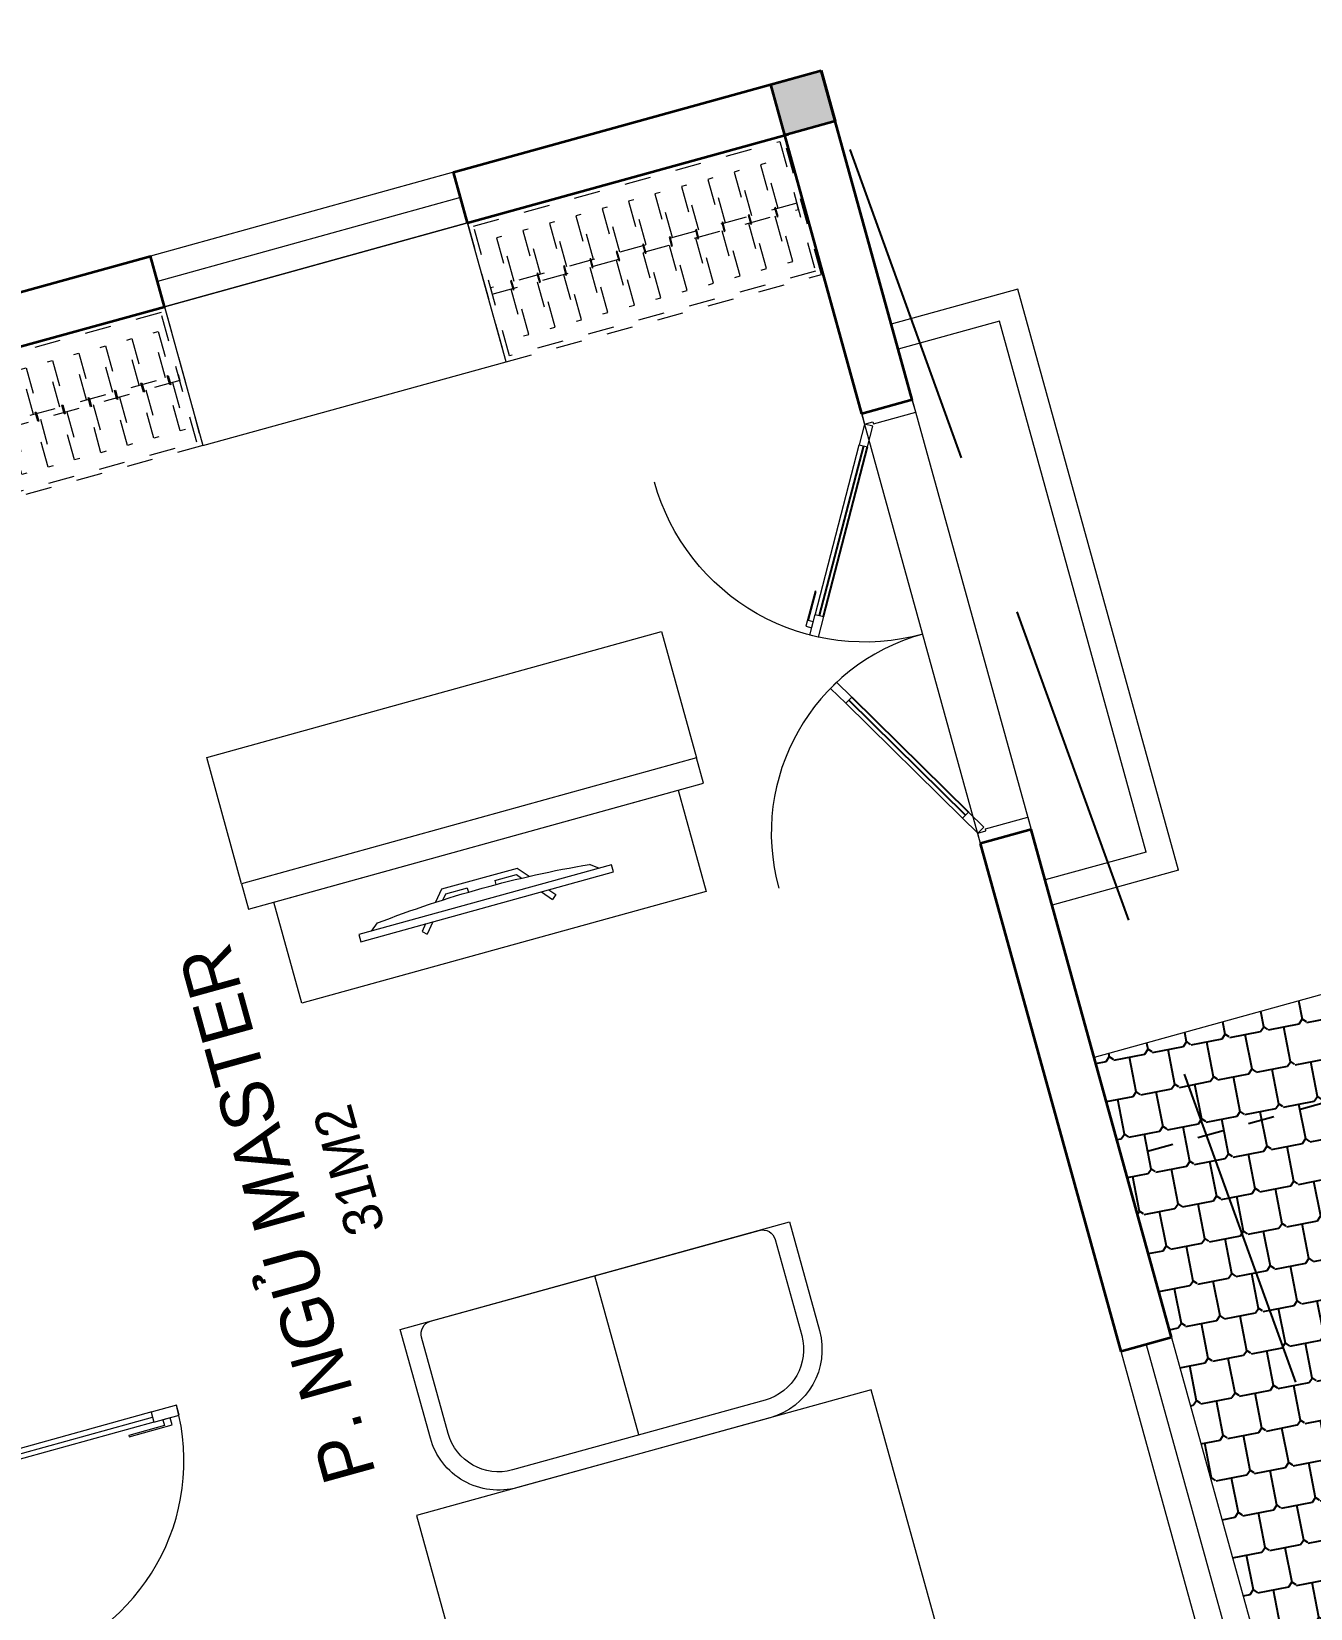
# Model space of a CAD drawing. Header units: metres. Extents: x 568332 to 569219, y 2065964 to 2066430.
# Drawn here: x 568559.19 to 568564.07, y 2066338.83 to 2066344.84 of the extents above; entities that cross this region are included whole.
import ezdxf

# ---------------------------------------------------------------- set-up
doc = ezdxf.new("R2010")
doc.units = ezdxf.units.M
for name, pattern in [('$AUDIT_BAD_LTYPE2', [0]), ('CENTER', [2, 1.25, -0.25, 0.25, -0.25]), ('HIDDEN', [0.375, 0.25, -0.125]), ('X-5M-G-MB PHONGNGU$0$HIDDEN2', [0.1875, 0.125, -0.0625])]:
    doc.linetypes.add(name, pattern=pattern)
doc.layers.get('0').update_dxf_attribs({"linetype": 'CONTINUOUS'})
doc.layers.get('DEFPOINTS').update_dxf_attribs({"linetype": 'CONTINUOUS'})
for name, color, linetype, lineweight in [('-CENTER', 143, 'CENTER', 13), ('-CONCRETE', 1, 'CONTINUOUS', 35), ('-DIM', 9, 'CONTINUOUS', 13), ('-DOOR', 137, 'CONTINUOUS', 9), ('-FURNITURE', 46, 'CONTINUOUS', 9), ('-LINE1', 7, 'CONTINUOUS', 18), ('-WALL', 4, 'CONTINUOUS', 35), ('TEXT25', 2, 'CONTINUOUS', 13)]:
    doc.layers.add(name, color=color, linetype=linetype, lineweight=lineweight)
for name, color, linetype in [('13. NET HATCH', 252, 'CONTINUOUS'), ('APOLIC', 7, 'CONTINUOUS'), ('RANHGIOI', 2, 'HIDDEN')]:
    doc.layers.add(name, color=color, linetype=linetype)
doc.styles.add('SVN_AVO_thuong', font='')
doc.styles.add('T1', font='', dxfattribs={"height": 200})
doc.styles.get('SVN_AVO_thuong').set_extended_font_data('SVN-Avo')
doc.styles.get('T1').set_extended_font_data('VNgeometric Light')

# ---------------------------------------------------------------- blocks, each defined once
blk = doc.blocks.new('*U149')
at = {"linetype": '$AUDIT_BAD_LTYPE2'}
for p, q in [((70, 100), (70, 699.9999999999982)), ((90, 699.9999999999982), (90, 100))]:
    blk.add_line(p, q, dxfattribs=at)
for points in [[(50, 699.9999999999982), (90, 699.9999999999982), (90, 799.9999999999982), (50, 799.9999999999982), (50, 699.9999999999982)], [(50, 702.9059272893337), (50, 100)], [(50, 100), (90, 100), (90, 0), (50, 0), (50, 100)]]:
    blk.add_lwpolyline(points)
for points in [[(118.2698876160139, 594.5156181119073), (118.2698876160139, 764.1349438079906), (90, 764.1349438079906), (90, 735.8650561920058), (112.6159100928053, 735.8650561920058), (112.6159100928053, 594.5156181119073)], [(0, 0), (50, 0), (50, -40), (60, -40), (60, -99.99999999999272), (0, -99.99999999999272)], [(899.9999999999982, 1.3252863207713e-28), (849.9999999999982, 1.3252863207713e-28), (849.9999999999982, -40.00000000000001), (839.9999999999982, -40.00000000000001), (839.9999999999982, -99.99999999999272), (899.9999999999982, -99.99999999999272)]]:
    blk.add_lwpolyline(points, close=True)
at = {"linetype": '$AUDIT_BAD_LTYPE2', "ltscale": 0.3}
blk.add_arc((50, 0), 799.9999999999982, 0, 90, dxfattribs=at)
blk = doc.blocks.new('A$C8a974c9c')
for p, q in [((1750.087982669494, 2957.416116623174), (1750.087982669657, 2642.58393779996)), ((1592.671893257969, 2800.000027211493), (1907.504072081182, 2800.000027211652)), ((1342.999452652235, 2500.000027214177), (1342.999452652119, 700.000027214177)), ((1750.087982669345, 242.5839378051005), (1750.087982669549, 557.4161166283138)), ((1592.67189325784, 400.0000272168018), (1907.504072081053, 400.0000272166017))]:
    blk.add_line(p, q)
for points in [[(1999.999452652235, 3100.000027209127), (1500.176512686827, 3100.000027209127), (1500.176512686827, 2500.000027214177), (1999.999452652235, 2500.000027214177)], [(1890.999452652235, 2360.000027214177), (1514.499452652235, 2360.000027214177), (1514.499452652148, 1642.500027214177), (1890.999452652148, 1642.500027214177)], [(1890.99945265209, 840.000027214177), (1514.49945265209, 840.000027214177), (1514.499452652148, 1557.500027214177), (1890.999452652148, 1557.500027214177)], [(1999.999452652119, 100.0000272192265), (1500.17651268671, 100.0000272192265), (1500.17651268671, 700.000027214177), (1999.999452652119, 700.000027214177)]]:
    blk.add_lwpolyline(points, close=True)
blk.add_lwpolyline([(1999.999452652235, 2500.000027214177), (-0.0005473477649502456, 2500.000027214177), (-0.0005473478813655674, 700.000027214177), (1999.999452652119, 700.000027214177), (1999.999452652235, 2500.000027214177)])
for centre, radius in [((1750.087982669561, 2800.000027211581), 157.4160894116067), ((1750.087982669561, 2800.000027211581), 82.41608941160666), ((1750.087982669432, 400.0000272166926), 157.4160894116067), ((1750.087982669432, 400.0000272166926), 82.41608941160666)]:
    blk.add_circle(centre, radius)
blk = doc.blocks.new('*U243')
at = {"linetype": 'X-5M-G-MB PHONGNGU$0$HIDDEN2'}
for points in [[(0, 600.0000000004657), (0, 0), (1770.284615649283, -6.119996167311137e-10), (1770.284615649283, 599.9999999998537)], [(1750.284615649283, 579.9996613717803), (1750.284615649283, 19.99966137178044), (20, 20.00000000046566), (20, 580.0000000004657)], [(1750.284615649283, 286.6991212948625), (1750.284615649283, 313.0991212947693), (20, 313.0991212953813), (19.99999859370291, 286.6991212952417)], [(113.7817614636733, 319.1750910408318), (109.4317788550979, 319.1750910408318), (109.4317788550979, 280.441767644881), (113.7817614636733, 280.441767644881)], [(227.7817614636733, 319.1750910407849), (223.4317788550979, 319.1750910407849), (223.4317788550979, 280.4417676448341), (227.7817614636733, 280.4417676448341)], [(341.7817614636733, 319.175091040738), (337.4317788550979, 319.175091040738), (337.4317788550979, 280.4417676447872), (341.7817614636733, 280.4417676447872)], [(455.7817614636733, 319.1750910406911), (451.4317788550979, 319.1750910406911), (451.4317788550979, 280.4417676447403), (455.7817614636733, 280.4417676447403)], [(569.7817614636733, 319.1750910406442), (565.431778855098, 319.1750910406442), (565.431778855098, 280.4417676446934), (569.7817614636733, 280.4417676446934)], [(683.7817614636732, 319.1750910405973), (679.4317788550978, 319.1750910405973), (679.4317788550978, 280.4417676446465), (683.7817614636732, 280.4417676446465)], [(797.7817614636732, 319.1750910405504), (793.4317788550978, 319.1750910405504), (793.4317788550978, 280.4417676445996), (797.7817614636732, 280.4417676445996)], [(911.7817614636732, 319.1750910405035), (907.4317788550978, 319.1750910405035), (907.4317788550978, 280.4417676445527), (911.7817614636732, 280.4417676445527)], [(1025.781761463673, 319.1750910404566), (1021.431778855098, 319.1750910404566), (1021.431778855098, 280.4417676445057), (1025.781761463673, 280.4417676445057)], [(1139.781761463673, 319.1750910404097), (1135.431778855098, 319.1750910404097), (1135.431778855098, 280.4417676444588), (1139.781761463673, 280.4417676444588)], [(1253.781761463673, 319.1750910403628), (1249.431778855098, 319.1750910403628), (1249.431778855098, 280.4417676444119), (1253.781761463673, 280.4417676444119)], [(1367.781761463673, 319.1750910403159), (1363.431778855098, 319.1750910403159), (1363.431778855098, 280.441767644365), (1367.781761463673, 280.441767644365)], [(1481.781761463673, 319.175091040269), (1477.431778855098, 319.175091040269), (1477.431778855098, 280.4417676443181), (1481.781761463673, 280.4417676443181)], [(1595.781761463673, 319.175091040222), (1591.431778855098, 319.175091040222), (1591.431778855098, 280.4417676442712), (1595.781761463673, 280.4417676442712)], [(1709.781761463673, 319.1750910401751), (1705.431778855098, 319.1750910401751), (1705.431778855098, 280.4417676442243), (1709.781761463673, 280.4417676442243)]]:
    blk.add_lwpolyline(points, close=True, dxfattribs=at)
for points in [[(122.2409142897814, 313.1103512093413), (122.2409142897814, 515.2497102723445), (100.1765458012815, 515.2497102723445), (100.1765458012815, 313.1103512093413)], [(236.2409142897814, 313.1103512092944), (236.2409142897814, 515.2497102722975), (214.1765458012815, 515.2497102722975), (214.1765458012815, 313.1103512092944)], [(350.2409142897814, 313.1103512092475), (350.2409142897814, 515.2497102722507), (328.1765458012815, 515.2497102722507), (328.1765458012815, 313.1103512092475)], [(464.2409142897813, 313.1103512092006), (464.2409142897813, 515.2497102722037), (442.1765458012814, 515.2497102722037), (442.1765458012814, 313.1103512092006)], [(578.2409142897814, 313.1103512091537), (578.2409142897814, 515.2497102721569), (556.1765458012815, 515.2497102721569), (556.1765458012815, 313.1103512091537)], [(692.2409142897812, 313.1103512091068), (692.2409142897812, 515.24971027211), (670.1765458012813, 515.24971027211), (670.1765458012813, 313.1103512091068)], [(806.2409142897812, 313.1103512090599), (806.2409142897812, 515.249710272063), (784.1765458012813, 515.249710272063), (784.1765458012813, 313.1103512090599)], [(920.2409142897812, 313.110351209013), (920.2409142897812, 515.2497102720162), (898.1765458012813, 515.2497102720162), (898.1765458012813, 313.110351209013)], [(1034.240914289781, 313.1103512089661), (1034.240914289781, 515.2497102719692), (1012.176545801281, 515.2497102719692), (1012.176545801281, 313.1103512089661)], [(1148.240914289781, 313.1103512089192), (1148.240914289781, 515.2497102719224), (1126.176545801281, 515.2497102719224), (1126.176545801281, 313.1103512089192)], [(1262.240914289781, 313.1103512088723), (1262.240914289781, 515.2497102718754), (1240.176545801281, 515.2497102718754), (1240.176545801281, 313.1103512088723)], [(1376.240914289781, 313.1103512088254), (1376.240914289781, 515.2497102718285), (1354.176545801281, 515.2497102718285), (1354.176545801281, 313.1103512088254)], [(1490.240914289781, 313.1103512087785), (1490.240914289781, 515.2497102717816), (1468.176545801281, 515.2497102717816), (1468.176545801281, 313.1103512087785)], [(1604.240914289781, 313.1103512087315), (1604.240914289781, 515.2497102717347), (1582.176545801281, 515.2497102717347), (1582.176545801281, 313.1103512087315)], [(1718.240914289781, 313.1103512086846), (1718.240914289781, 515.2497102716878), (1696.176545801281, 515.2497102716878), (1696.176545801281, 313.1103512086846)], [(100.1765458012815, 286.7103512094345), (100.1765458012815, 92.0852110228024), (122.2409142897814, 92.0852110228024), (122.2409142897814, 286.7103512094345)], [(214.1765458012815, 286.7103512093876), (214.1765458012815, 92.08521102275549), (236.2409142897814, 92.08521102275549), (236.2409142897814, 286.7103512093876)], [(328.1765458012815, 286.7103512093407), (328.1765458012815, 92.08521102270858), (350.2409142897814, 92.08521102270858), (350.2409142897814, 286.7103512093407)], [(442.1765458012814, 286.7103512092938), (442.1765458012814, 92.08521102266168), (464.2409142897813, 92.08521102266168), (464.2409142897813, 286.7103512092938)], [(556.1765458012815, 286.7103512092469), (556.1765458012815, 92.08521102261477), (578.2409142897814, 92.08521102261477), (578.2409142897814, 286.7103512092469)], [(670.1765458012813, 286.7103512092), (670.1765458012813, 92.08521102256786), (692.2409142897812, 92.08521102256786), (692.2409142897812, 286.7103512092)], [(784.1765458012813, 286.7103512091531), (784.1765458012813, 92.08521102252095), (806.2409142897812, 92.08521102252095), (806.2409142897812, 286.7103512091531)], [(898.1765458012813, 286.7103512091062), (898.1765458012813, 92.08521102247404), (920.2409142897812, 92.08521102247404), (920.2409142897812, 286.7103512091062)], [(1012.176545801281, 286.7103512090592), (1012.176545801281, 92.08521102242715), (1034.240914289781, 92.08521102242715), (1034.240914289781, 286.7103512090592)], [(1126.176545801281, 286.7103512090123), (1126.176545801281, 92.08521102238024), (1148.240914289781, 92.08521102238024), (1148.240914289781, 286.7103512090123)], [(1240.176545801281, 286.7103512089654), (1240.176545801281, 92.08521102233333), (1262.240914289781, 92.08521102233333), (1262.240914289781, 286.7103512089654)], [(1354.176545801281, 286.7103512089186), (1354.176545801281, 92.08521102228642), (1376.240914289781, 92.08521102228642), (1376.240914289781, 286.7103512089186)], [(1468.176545801281, 286.7103512088717), (1468.176545801281, 92.0852110222395), (1490.240914289781, 92.0852110222395), (1490.240914289781, 286.7103512088717)], [(1582.176545801281, 286.7103512088247), (1582.176545801281, 92.0852110221926), (1604.240914289781, 92.0852110221926), (1604.240914289781, 286.7103512088247)], [(1696.176545801281, 286.7103512087778), (1696.176545801281, 92.0852110221457), (1718.240914289781, 92.0852110221457), (1718.240914289781, 286.7103512087778)]]:
    blk.add_lwpolyline(points, dxfattribs=at)
blk = doc.blocks.new('A$C424D5770')
at = {"layer": '-FURNITURE'}
blk.add_line((70.00063380098436, 769.8614636488492), (700.0012267573038, 769.861463410547), dxfattribs=at)
for points in [[(0.0006336262740660459, 269.9992703502066), (0.0006339756946545094, 1269.723656995484, -0.414213562383414), (270.0006340710097, 1539.7236569097), (700.0012270177831, 1539.723656726594), (700.0012264967954, -0.0007299187273019925), (270.0006335285434, -0.0007297355768969283, -0.4142135623627453)], [(70.00063362627407, 269.9992703279713), (70.00063397569465, 1269.723656973249, -0.4142135623834242), (270.0006340463005, 1469.7236569097), (650.001226997294, 1469.723656750852, -0.4142135623627659), (700.0012269796571, 1419.723656734961), (700.0012265349214, 119.9992700896546, -0.4142135623834403), (650.0012265172554, 69.99927010554529), (270.0006335556682, 69.9992702644231, -0.4142135623627457)]]:
    blk.add_lwpolyline(points, format="xyb", close=True, dxfattribs=at)
blk = doc.blocks.new('XR.MB.LM123$0$tvi 1')
blk.add_lwpolyline([(28.54445810673496, -2.291926648467779e-10), (28.54445810673496, -999.9999999999964), (-7.275957614183426e-12, -1000), (0, 0)], close=True)
for points in [[(28.54445810680045, -50.31958968611434), (52.37372755713295, -80.86315460130209)], [(-24.09820395050338, -235.5599978379832), (-39.09879504836863, -251.7939635238108)], [(0, -255.9952397129928), (-24.09820395050338, -235.5599978379832)], [(0, -284.7849796677438), (-39.09879504836863, -251.7939635238108)], [(69.66229681991535, -315.0836646851385), (111.1934016081432, -350.2927865858655), (111.193401608034, -649.712917566063), (69.68611289083492, -684.9110379843005)], [(89.09002233762294, -445.7449799550195), (89.09002233762294, -359.9578938602899), (70.91298945683957, -344.6203678706661)], [(89.09002233762294, -445.7449799550195), (73.49991829216015, -445.7449799550232)], [(89.09002233768115, -554.2550200447404), (89.09002233773936, -640.0421061392371), (70.91298945678864, -655.3796321293303)], [(89.09002233768115, -554.2550200447404), (73.49991829216015, -554.2550200447404)], [(0, -715.2150203320198), (-39.09879504836863, -748.2060364759491)], [(-24.09820395050338, -764.4400021620095), (-39.09879504836863, -748.2060364759491)], [(0, -744.004760287), (-24.09820395050338, -764.4400021620095)], [(28.54445810674224, -949.680410313882), (52.37372755713295, -919.1368453984578)]]:
    blk.add_lwpolyline(points)
blk.add_arc((-4025.16618952866, -499.9999999999964), 4099.025185406737, 354.1310878512652, 5.868912148527433)
blk = doc.blocks.new('*U264')
at = {"linetype": 'X-5M-G-MB PHONGNGU$0$HIDDEN2'}
for points in [[(0, 600.0000000004657), (0, 0), (1361.533480973738, -4.438117326494154e-10), (1361.533480973738, 600.0000000000218)], [(1341.533480973738, 579.9996613719485), (1341.533480973738, 19.99966137194863), (20, 20.00000000046566), (20, 580.0000000004657)], [(1341.533480973738, 286.6991212950307), (1341.533480973738, 313.0991212949375), (20, 313.0991212953813), (19.99999859370291, 286.6991212952417)], [(113.7817614636733, 319.1750910408318), (109.4317788550979, 319.1750910408318), (109.4317788550979, 280.441767644881), (113.7817614636733, 280.441767644881)], [(227.7817614636733, 319.1750910407849), (223.4317788550979, 319.1750910407849), (223.4317788550979, 280.4417676448341), (227.7817614636733, 280.4417676448341)], [(341.7817614636733, 319.175091040738), (337.4317788550979, 319.175091040738), (337.4317788550979, 280.4417676447872), (341.7817614636733, 280.4417676447872)], [(455.7817614636733, 319.1750910406911), (451.4317788550979, 319.1750910406911), (451.4317788550979, 280.4417676447403), (455.7817614636733, 280.4417676447403)], [(569.7817614636733, 319.1750910406442), (565.431778855098, 319.1750910406442), (565.431778855098, 280.4417676446934), (569.7817614636733, 280.4417676446934)], [(683.7817614636733, 319.1750910405973), (679.431778855098, 319.1750910405973), (679.431778855098, 280.4417676446465), (683.7817614636733, 280.4417676446465)], [(797.7817614636733, 319.1750910405504), (793.431778855098, 319.1750910405504), (793.431778855098, 280.4417676445996), (797.7817614636733, 280.4417676445996)], [(911.7817614636733, 319.1750910405035), (907.431778855098, 319.1750910405035), (907.431778855098, 280.4417676445527), (911.7817614636733, 280.4417676445527)], [(1025.781761463673, 319.1750910404566), (1021.431778855098, 319.1750910404566), (1021.431778855098, 280.4417676445057), (1025.781761463673, 280.4417676445057)], [(1139.781761463673, 319.1750910404097), (1135.431778855098, 319.1750910404097), (1135.431778855098, 280.4417676444588), (1139.781761463673, 280.4417676444588)], [(1253.781761463673, 319.1750910403628), (1249.431778855098, 319.1750910403628), (1249.431778855098, 280.4417676444119), (1253.781761463673, 280.4417676444119)]]:
    blk.add_lwpolyline(points, close=True, dxfattribs=at)
for points in [[(122.2409142897814, 313.1103512093413), (122.2409142897814, 515.2497102723445), (100.1765458012815, 515.2497102723445), (100.1765458012815, 313.1103512093413)], [(236.2409142897814, 313.1103512092944), (236.2409142897814, 515.2497102722975), (214.1765458012815, 515.2497102722975), (214.1765458012815, 313.1103512092944)], [(350.2409142897814, 313.1103512092475), (350.2409142897814, 515.2497102722507), (328.1765458012815, 515.2497102722507), (328.1765458012815, 313.1103512092475)], [(464.2409142897814, 313.1103512092006), (464.2409142897814, 515.2497102722037), (442.1765458012815, 515.2497102722037), (442.1765458012815, 313.1103512092006)], [(578.2409142897814, 313.1103512091537), (578.2409142897814, 515.2497102721569), (556.1765458012815, 515.2497102721569), (556.1765458012815, 313.1103512091537)], [(692.2409142897814, 313.1103512091068), (692.2409142897814, 515.24971027211), (670.1765458012815, 515.24971027211), (670.1765458012815, 313.1103512091068)], [(806.2409142897814, 313.1103512090599), (806.2409142897814, 515.249710272063), (784.1765458012815, 515.249710272063), (784.1765458012815, 313.1103512090599)], [(920.2409142897814, 313.110351209013), (920.2409142897814, 515.2497102720162), (898.1765458012815, 515.2497102720162), (898.1765458012815, 313.110351209013)], [(1034.240914289781, 313.1103512089661), (1034.240914289781, 515.2497102719692), (1012.176545801281, 515.2497102719692), (1012.176545801281, 313.1103512089661)], [(1148.240914289781, 313.1103512089192), (1148.240914289781, 515.2497102719224), (1126.176545801281, 515.2497102719224), (1126.176545801281, 313.1103512089192)], [(1262.240914289781, 313.1103512088723), (1262.240914289781, 515.2497102718754), (1240.176545801281, 515.2497102718754), (1240.176545801281, 313.1103512088723)], [(100.1765458012815, 286.7103512094345), (100.1765458012815, 92.0852110228024), (122.2409142897814, 92.0852110228024), (122.2409142897814, 286.7103512094345)], [(214.1765458012815, 286.7103512093876), (214.1765458012815, 92.08521102275549), (236.2409142897814, 92.08521102275549), (236.2409142897814, 286.7103512093876)], [(328.1765458012815, 286.7103512093407), (328.1765458012815, 92.08521102270858), (350.2409142897814, 92.08521102270858), (350.2409142897814, 286.7103512093407)], [(442.1765458012815, 286.7103512092938), (442.1765458012815, 92.08521102266168), (464.2409142897814, 92.08521102266168), (464.2409142897814, 286.7103512092938)], [(556.1765458012815, 286.7103512092469), (556.1765458012815, 92.08521102261477), (578.2409142897814, 92.08521102261477), (578.2409142897814, 286.7103512092469)], [(670.1765458012815, 286.7103512092), (670.1765458012815, 92.08521102256786), (692.2409142897814, 92.08521102256786), (692.2409142897814, 286.7103512092)], [(784.1765458012815, 286.7103512091531), (784.1765458012815, 92.08521102252095), (806.2409142897814, 92.08521102252095), (806.2409142897814, 286.7103512091531)], [(898.1765458012815, 286.7103512091062), (898.1765458012815, 92.08521102247404), (920.2409142897814, 92.08521102247404), (920.2409142897814, 286.7103512091062)], [(1012.176545801281, 286.7103512090592), (1012.176545801281, 92.08521102242715), (1034.240914289781, 92.08521102242715), (1034.240914289781, 286.7103512090592)], [(1126.176545801281, 286.7103512090123), (1126.176545801281, 92.08521102238024), (1148.240914289781, 92.08521102238024), (1148.240914289781, 286.7103512090123)], [(1240.176545801281, 286.7103512089654), (1240.176545801281, 92.08521102233333), (1262.240914289781, 92.08521102233333), (1262.240914289781, 286.7103512089654)]]:
    blk.add_lwpolyline(points, dxfattribs=at)
blk = doc.blocks.new('*U236')
at = {"ltscale": 0.3}
for points in [[(1072.650000000008, 0, 0.4142135623730951), (50, 1022.650000000007, 0.4142135623730951)], [(1072.650000000008, 0, -0.4142135623730951), (2040.999999999975, 968.3499999999674, -0.4142135623730951)]]:
    blk.add_lwpolyline(points, format="xyb", dxfattribs=at)
for points in [[(743.5512405761258, 433.0652498935575), (890.4458856017206, 517.8749127415991), (904.5808294097276, 493.392471904), (880.0983885721537, 479.2575280960076), (868.790433525751, 498.8434807660818), (746.3782293377301, 428.1687617260326)], [(0, 0), (50, 0), (50, -40), (60, -40), (60, -245.9999999543969), (0, -245.9999999543969)], [(2090.999999999975, 0), (2040.999999999975, 0), (2040.999999999975, -40), (2030.999999999975, -40), (2030.999999999975, -245.9999999543969), (2090.999999999975, -245.9999999543969)]]:
    blk.add_lwpolyline(points, close=True)
for points in [[(851.5549456558338, 462.7779636446716), (136.6025403784439, 50.00000000000001)], [(849.0383388017187, 461.3250000000038), (869.0383388017187, 426.6839838486262), (955.6408791801625, 476.6839838486263), (935.6408791801625, 511.3250000000038), (849.0383388017187, 461.3250000000038)], [(1288.986840623786, 434.1749999999836), (1268.986840623786, 399.5339838486062), (1182.384300245342, 449.5339838486062), (1202.384300245342, 484.1749999999836), (1288.986840623786, 434.1749999999836)], [(1286.470233769671, 435.6279636446514), (1954.397459621531, 50)], [(136.6025403784439, 50.00000000000001), (156.6025403784439, 15.35898384862247), (70, -34.64101615137755), (50, 0), (136.6025403784439, 50.00000000000001)], [(1954.397459621531, 50), (1934.397459621531, 15.35898384862253), (2020.999999999975, -34.64101615137747), (2040.999999999975, 0), (1954.397459621531, 50)]]:
    blk.add_lwpolyline(points)
at = {"layer": 'APOLIC', "linetype": '$AUDIT_BAD_LTYPE2'}
for p, q in [((146.6025403784439, 32.67949192431124), (859.0383388017187, 444.0044919243149)), ((869.0383388017187, 426.6839838486262), (156.6025403784439, 15.35898384862247)), ((1268.986840623786, 399.5339838486062), (1934.397459621531, 15.35898384862253)), ((1944.397459621531, 32.67949192431115), (1278.986840623786, 416.8544919242948))]:
    blk.add_line(p, q, dxfattribs=at)
blk = doc.blocks.new('A$C5C575821')
at = {"layer": '-CONCRETE'}
h = blk.add_hatch(color=256, dxfattribs=at)
h.dxf.hatch_style = 1
h.paths.add_polyline_path([(-0.00237559899687767, 200.0000000000146), (-0.00237559899687767, 1.455191522836685e-11), (199.9976244010031, 1.455191522836685e-11), (199.9976244010031, 200.0000000000146)])
blk.add_lwpolyline([(-0.00237559899687767, 1.455191522836685e-11), (199.9976244010031, 1.455191522836685e-11), (199.9976244010031, 200.0000000000146), (-0.00237559899687767, 200.0000000000146)], close=True, dxfattribs=at)
blk = doc.blocks.new('M29-T3')
at = {"layer": '13. NET HATCH'}
h = blk.add_hatch(dxfattribs=at)
h.set_pattern_fill('MAIGO-12', color=256, scale=300, angle=265.5747473171471)
h.set_pattern_definition([(265.5747473171471, (18166.92597451297, 16646.64518635778), (143.7659414972648, -86.3501827757478), [120, -29.99999999999999, 120, -29.99999999999999]), (355.5747473171471, (18183.03863410593, 16660.44309202651), (155.3397111189571, 63.20264353236311), [134.9999999999999, -164.9999999999999]), (310.5747473171471, (18169.24072843732, 16676.55575161951), (143.7659414999999, -86.35018277739059), [21.21320343599999, -403.0508651999999]), (40.57474731714707, (18166.92597451297, 16646.64518635778), (155.3397111219124, 63.20264353356553), [21.21320343599999, -403.0508651999999])])
h.paths.add_polyline_path([(198279.0959818769, -834743.9937773257), (197391.3434039381, -834743.9938097816), (195184.5213414673, -834743.9938904627), (198279.0960403718, -836243.9938178215)])
at = {"layer": '-DOOR'}
for points in [[(202184.5213416912, -832089.4639465192), (201984.5213416964, -832089.4639465192), (201984.5213416964, -833289.4639465192), (202184.5213416912, -833289.4639465192)], [(199181.8086580635, -834543.9937443241), (200881.8086580635, -834543.9936821724), (200881.8086653754, -834743.993682172), (199181.8086653754, -834743.9937443235)]]:
    blk.add_lwpolyline(points, close=True, dxfattribs=at)
for points in [[(202084.5213416938, -833289.4639465192), (202084.5213416938, -832089.4639465192)], [(195771.3433966279, -834543.9938690088), (197171.3433966279, -834543.9938178365)], [(197171.343400283, -834643.9938178251), (195771.343400283, -834643.9938689972)], [(197171.3434039382, -834743.9938178253), (195771.3434039382, -834743.9938690085)]]:
    blk.add_lwpolyline(points, dxfattribs=at)
at = {"layer": '-FURNITURE'}
for points in [[(199784.521934592, -831786.7619514966), (199684.521934052, -831786.7619514966), (199684.5219340344, -833586.7619514964), (199784.5219345744, -833586.7619514964)], [(199784.521934592, -831786.7619514966), (200284.521934592, -831786.7619515001), (200284.5219345744, -833586.7619515001), (199784.5219345744, -833586.7619514964)], [(199284.5213410956, -833486.7619515145), (199284.5213416039, -831886.7619514798), (199684.5219345602, -831886.7619515499), (199684.521934052, -833486.7619515848)], [(201984.5213416615, -832089.4639465192), (201434.5213416615, -832089.4639465192), (201434.5213416615, -833289.4639465192), (201984.5213416615, -833289.4639465192)]]:
    blk.add_lwpolyline(points, close=True, dxfattribs=at)
at = {"layer": '-LINE1'}
for p, q in [((198279.0960403718, -836243.9938178215), (198279.0959818769, -834743.9937773256)), ((198881.8086836552, -835243.9937552909), (198881.8086653754, -834743.993755291)), ((198981.8086799993, -835143.993751635), (198981.8086653754, -834743.993751635)), ((201081.8086799993, -835143.9936748602), (201081.8086653754, -834743.9936748601)), ((201181.8086836553, -835243.9936712042), (201181.8086653754, -834743.9936712041)), ((198981.8086799993, -835143.993751635), (201081.8086799993, -835143.9936748602)), ((198881.8086836495, -835243.9937552909), (201181.8086836491, -835243.9936712042))]:
    blk.add_line(p, q, dxfattribs=at)
at = {"layer": '-WALL', "linetype": 'Continuous', "ltscale": 10}
for p, q in [((202184.5213416597, -830066.8941196351), (202184.5213416912, -832089.4639465192)), ((201984.5213416615, -830216.7030488453), (201984.5213416879, -832089.4639465192)), ((201984.5213417048, -833289.4639465192), (201984.5213417227, -834558.8736449659)), ((202184.5213417065, -833289.4639465192), (202184.521341725, -834743.993817843))]:
    blk.add_line(p, q, dxfattribs=at)
at = {"layer": '-WALL'}
for p, q in [((197171.3433966279, -834543.9938178185), (199181.8086586073, -834543.9939203083)), ((200881.8086580635, -834543.9936821724), (201984.5213417225, -834543.9938178421)), ((197171.3434039382, -834743.9938178246), (199181.8086653754, -834743.993744323)), ((197171.3434039382, -834743.9938178208), (199181.8086653754, -834743.9938178208)), ((200881.8086653754, -834743.993682172), (202184.521348807, -834743.9936345455))]:
    blk.add_line(p, q, dxfattribs=at)
for points in [[(201984.5213416964, -832089.4639465192), (202184.5213416912, -832089.4639465192)], [(201984.5213416964, -833289.4639465192), (202184.5213417065, -833289.4639465192)], [(197171.3434039382, -834743.9938178253), (197171.3433966279, -834543.9938178251)], [(199181.8086653754, -834743.9937443235), (199181.8086580635, -834543.9937443241)], [(200881.8093798885, -834743.9936821352), (200881.8093725766, -834543.9936821724)]]:
    blk.add_lwpolyline(points, dxfattribs=at)
at = {"layer": 'DEFPOINTS', "linetype": 'HIDDEN', "ltscale": 5}
blk.add_line((197879.0960257482, -835943.9937919506), (197879.0959818769, -834743.9937919495), dxfattribs=at)
at = {"layer": '-DIM'}
blk.add_blockref('A$C424D5770', (197284.5207081064, -833456.4555548942), dxfattribs=at)
at = {"layer": '-DOOR', "rotation": 180}
blk.add_blockref('*U149', (197984.3307585811, -830216.7030488453), dxfattribs=at)
at = {"layer": '-DOOR', "xscale": -0.8130081300813008, "yscale": 0.8130081300813008, "zscale": 0.8130081300813008, "rotation": 2.094707767241743e-06}
blk.add_blockref('*U236', (200881.8086580635, -834543.9936821724), dxfattribs=at)
at = {"layer": '-FURNITURE', "extrusion": (0, 0, -1), "yscale": 0.916666666665974, "zscale": -0.916666666665974, "rotation": 270}
for name, p, xscale in [('*U243', (-201984.5213416609, -830466.703048842), 0.916666666665974), ('*U264', (-201984.5213416609, -834537.5363040776), -0.916666666665974)]:
    blk.add_blockref(name, p, dxfattribs=dict(at, xscale=xscale))
at = {"layer": '-FURNITURE', "rotation": 180}
blk.add_blockref('A$C8a974c9c', (197284.5207941194, -831086.7619242831), dxfattribs=at)
at = {"layer": '-FURNITURE', "extrusion": (0, 0, -1), "rotation": 179.9963102775916}
blk.add_blockref('XR.MB.LM123$0$tvi 1', (-199449.9150777601, -833165.9100409683), dxfattribs=at)
at = {"layer": '-WALL', "xscale": -1}
blk.add_blockref('A$C5C575821', (202184.5213417249, -834743.9938178421), dxfattribs=at)
at = {"layer": 'TEXT25'}
for s, height, style, p in [('P. NGỦ MASTER', 200, 'SVN_AVO_thuong', (197478.9856089852, -831681.430788239)), ('31M2', 150, 'T1', (198371.233986958, -831964.6991748125))]:
    blk.add_text(s, height=height, rotation=359.9999999899487, dxfattribs=dict(at, style=style)).set_placement(p)

msp = doc.modelspace()

# ---------------------------------------------------------------- block references
at = {"layer": '-CENTER', "xscale": 0.001, "yscale": 0.001, "zscale": 0.001, "rotation": 105.4590240790866}
msp.add_blockref('M29-T3', (567811.5475536175, 2065927.325027594), dxfattribs=at)

# ---------------------------------------------------------------- next in the draw order: linework, layer by layer
at = {"layer": 'RANHGIOI', "color": 12, "ltscale": 5}
msp.add_line((568554.6560912213, 2066365.553030337), (568569.7221697366, 2066323.89450819), dxfattribs=at)

doc.saveas('drawing.dxf')
